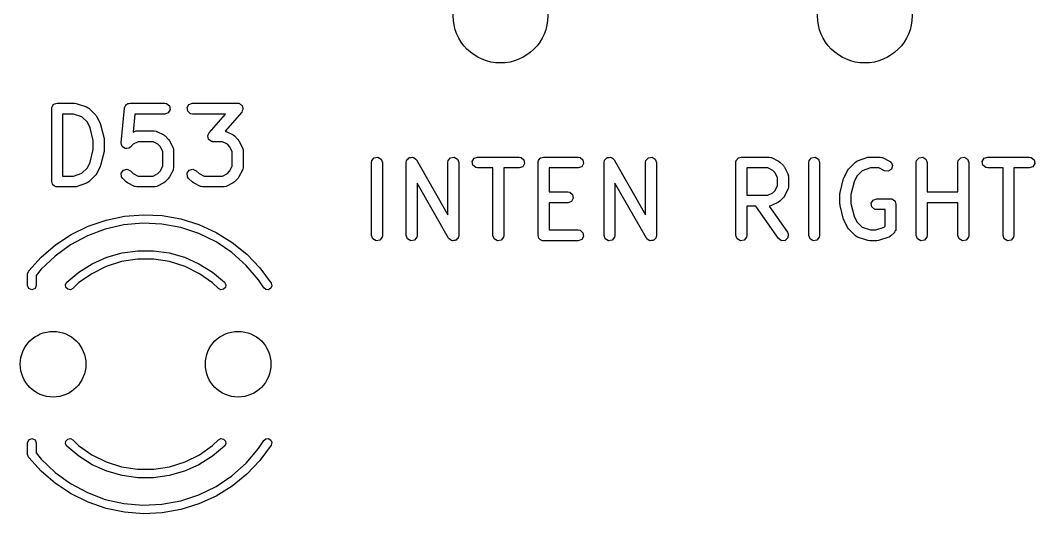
# Model space of a CAD drawing. Extents: x 36 to 247, y -101 to -40.
# Drawn here: x 207.05 to 220.97, y -100.98 to -94.21 of the extents above; entities that cross this region are included whole.
import ezdxf

# ---------------------------------------------------------------- set-up
doc = ezdxf.new("R2010")
doc.units = 0
doc.layers.add('BLACK', color=7, linetype='CONTINUOUS')

msp = doc.modelspace()

# ---------------------------------------------------------------- linework, layer by layer
at = {"layer": 'BLACK', "linetype": 'CONTINUOUS'}
for p, q in [((207.513863, -95.365051), (207.518214, -95.359867)), ((207.518214, -95.359867), (207.537405, -95.356482)), ((207.537405, -95.356482), (207.555714, -95.349819)), ((207.555714, -95.349819), (207.793809, -95.349819)), ((207.793809, -95.349819), (207.815891, -95.353712)), ((207.815891, -95.353712), (207.817526, -95.353668)), ((207.817526, -95.353668), (207.960383, -95.401287)), ((208.517356, -95.36378), (208.524863, -95.356458)), ((208.524863, -95.356458), (208.540746, -95.355266)), ((208.540746, -95.355266), (208.555714, -95.349819)), ((208.555714, -95.349819), (209.031904, -95.349819)), ((209.031904, -95.349819), (209.057556, -95.354342)), ((209.057556, -95.354342), (209.096856, -95.387319)), ((209.364648, -95.367366), (209.412857, -95.349819)), ((209.412857, -95.349819), (210.031904, -95.349819)), ((210.031904, -95.349819), (210.043012, -95.351777)), ((210.043012, -95.351777), (210.046454, -95.351244)), ((210.046454, -95.351244), (210.049112, -95.352853)), ((210.049112, -95.352853), (210.057556, -95.354342)), ((210.057556, -95.354342), (210.073044, -95.367338)), ((207.480714, -95.424819), (207.482431, -95.415077)), ((207.480714, -96.424819), (207.480714, -95.424819)), ((207.481853, -95.411795), (207.483519, -95.408909)), ((207.482431, -95.415077), (207.481853, -95.411795)), ((207.483519, -95.408909), (207.485237, -95.399167)), ((207.485237, -95.399167), (207.497762, -95.384239)), ((207.497762, -95.384239), (207.507505, -95.367366)), ((207.507505, -95.367366), (207.513863, -95.365051)), ((207.781639, -95.499819), (207.630714, -95.499819)), ((207.630714, -95.499819), (207.630714, -96.349819)), ((207.896152, -95.53799), (207.781639, -95.499819)), ((207.960383, -95.401287), (207.983288, -95.413689)), ((207.983288, -95.413689), (207.985635, -95.41751)), ((207.985635, -95.41751), (207.989699, -95.419405)), ((207.989699, -95.419405), (208.084937, -95.514643)), ((208.433467, -95.893546), (208.481086, -95.417356)), ((208.481086, -95.417356), (208.48216, -95.413537)), ((208.481853, -95.411795), (208.483407, -95.409102)), ((208.48216, -95.413537), (208.481853, -95.411795)), ((208.483407, -95.409102), (208.488139, -95.392282)), ((208.488139, -95.392282), (208.499541, -95.381159)), ((208.499541, -95.381159), (208.507505, -95.367366)), ((208.507505, -95.367366), (208.517356, -95.36378)), ((208.623588, -95.499819), (208.598769, -95.748009)), ((209.031904, -95.499819), (208.623588, -95.499819)), ((209.080113, -95.482272), (209.031904, -95.499819)), ((209.105765, -95.437843), (209.080113, -95.482272)), ((209.096856, -95.387319), (209.105765, -95.437843)), ((209.338996, -95.411795), (209.364648, -95.367366)), ((209.347905, -95.462319), (209.338996, -95.411795)), ((209.387205, -95.495296), (209.347905, -95.462319)), ((209.412857, -95.499819), (209.387205, -95.495296)), ((209.866622, -95.499819), (209.412857, -95.499819)), ((209.642128, -95.756383), (209.866622, -95.499819)), ((210.088347, -95.474207), (209.860856, -95.734196)), ((210.073044, -95.367338), (210.090343, -95.377809)), ((210.095653, -95.455355), (210.088347, -95.474207)), ((210.090343, -95.377809), (210.092272, -95.383473)), ((210.092272, -95.383473), (210.096856, -95.387319)), ((210.105765, -95.437843), (210.095653, -95.455355)), ((210.096856, -95.387319), (210.100367, -95.407231)), ((210.100367, -95.407231), (210.106888, -95.426371)), ((210.106888, -95.426371), (210.104725, -95.431949)), ((210.104725, -95.431949), (210.105765, -95.437843)), ((207.970265, -95.612103), (207.896152, -95.53799)), ((208.008758, -95.68909), (207.970265, -95.612103)), ((208.084937, -95.514643), (208.097799, -95.533011)), ((208.097799, -95.533011), (208.098986, -95.534135)), ((208.098986, -95.534135), (208.146605, -95.629373)), ((208.146605, -95.629373), (208.150295, -95.641779)), ((208.052142, -95.862624), (208.008758, -95.68909)), ((208.150295, -95.641779), (208.152284, -95.644724)), ((208.152284, -95.644724), (208.199903, -95.8352)), ((208.598769, -95.748009), (208.617411, -95.738689)), ((208.617411, -95.738689), (208.642377, -95.731263)), ((208.642377, -95.731263), (208.646738, -95.732304)), ((208.646738, -95.732304), (208.650952, -95.730771)), ((208.650952, -95.730771), (208.889047, -95.730771)), ((208.889047, -95.730771), (208.914699, -95.735294)), ((208.914699, -95.735294), (208.918134, -95.738176)), ((208.918134, -95.738176), (208.922588, -95.738689)), ((208.922588, -95.738689), (209.017826, -95.786308)), ((209.62471, -95.792747), (209.634821, -95.775234)), ((209.634821, -95.775234), (209.642128, -95.756383)), ((209.860856, -95.734196), (209.86708, -95.735294)), ((209.86708, -95.735294), (209.870515, -95.738176)), ((209.870515, -95.738176), (209.874969, -95.738689)), ((209.874969, -95.738689), (209.970207, -95.786308)), ((208.052142, -95.987013), (208.052142, -95.862624)), ((208.199903, -95.8352), (208.200956, -95.850132)), ((208.200956, -95.850132), (208.202142, -95.85339)), ((208.202142, -95.85339), (208.202142, -95.996247)), ((208.433381, -95.894473), (208.433589, -95.894026)), ((208.439907, -95.918832), (208.433381, -95.894473)), ((208.433589, -95.894026), (208.433467, -95.893546)), ((208.44613, -95.943262), (208.439907, -95.918832)), ((208.600141, -95.915029), (208.561128, -95.954042)), ((208.668657, -95.880771), (208.600141, -95.915029)), ((208.871342, -95.880771), (208.668657, -95.880771)), ((208.939858, -95.915029), (208.871342, -95.880771)), ((208.970265, -95.945436), (208.939858, -95.915029)), ((209.017826, -95.786308), (209.035836, -95.799666)), ((209.035836, -95.799666), (209.037318, -95.800357)), ((209.037318, -95.800357), (209.084937, -95.847976)), ((209.084937, -95.847976), (209.097796, -95.866342)), ((209.097796, -95.866342), (209.098986, -95.867468)), ((209.098986, -95.867468), (209.146605, -95.962706)), ((209.623587, -95.804219), (209.625749, -95.79864)), ((209.630107, -95.823358), (209.623587, -95.804219)), ((209.625749, -95.79864), (209.62471, -95.792747)), ((209.633619, -95.843271), (209.630107, -95.823358)), ((209.638202, -95.847116), (209.633619, -95.843271)), ((209.640132, -95.852781), (209.638202, -95.847116)), ((209.65743, -95.863251), (209.640132, -95.852781)), ((209.672919, -95.876248), (209.65743, -95.863251)), ((209.681362, -95.877736), (209.672919, -95.876248)), ((209.684021, -95.879346), (209.681362, -95.877736)), ((209.687462, -95.878812), (209.684021, -95.879346)), ((209.698571, -95.880771), (209.687462, -95.878812)), ((209.823723, -95.880771), (209.698571, -95.880771)), ((209.892239, -95.915029), (209.823723, -95.880771)), ((209.922646, -95.945436), (209.892239, -95.915029)), ((209.970207, -95.786308), (209.988217, -95.799666)), ((209.988217, -95.799666), (209.989699, -95.800357)), ((209.989699, -95.800357), (210.037318, -95.847976)), ((210.037318, -95.847976), (210.050177, -95.866342)), ((210.050177, -95.866342), (210.051367, -95.867468)), ((210.051367, -95.867468), (210.098986, -95.962706)), ((208.008758, -96.160547), (208.052142, -95.987013)), ((208.199903, -96.014437), (208.152284, -96.204913)), ((208.202142, -95.996247), (208.199542, -96.010988)), ((208.199542, -96.010988), (208.199903, -96.014437)), ((208.44653, -95.943549), (208.44613, -95.943262)), ((208.446658, -95.944027), (208.44653, -95.943549)), ((208.467292, -95.958475), (208.446658, -95.944027)), ((208.487786, -95.973208), (208.467292, -95.958475)), ((208.488279, -95.97317), (208.487786, -95.973208)), ((208.488684, -95.973454), (208.488279, -95.97317)), ((208.513787, -95.971257), (208.488684, -95.973454)), ((208.538946, -95.96937), (208.513787, -95.971257)), ((208.539299, -95.969024), (208.538946, -95.96937)), ((208.539791, -95.968982), (208.539299, -95.969024)), ((208.561128, -95.954042), (208.539791, -95.968982)), ((209.004523, -96.013952), (208.970265, -95.945436)), ((209.004523, -96.216637), (209.004523, -96.013952)), ((209.146605, -95.962706), (209.154031, -95.987672)), ((209.154031, -95.987672), (209.152989, -95.992033)), ((209.152989, -95.992033), (209.154523, -95.996247)), ((209.154523, -95.996247), (209.154523, -96.234342)), ((209.956904, -96.013952), (209.922646, -95.945436)), ((209.956904, -96.216637), (209.956904, -96.013952)), ((210.098986, -95.962706), (210.106412, -95.987672)), ((210.106412, -95.987672), (210.10537, -95.992033)), ((210.10537, -95.992033), (210.106904, -95.996247)), ((210.106904, -95.996247), (210.106904, -96.234342)), ((207.970264, -96.237534), (208.008758, -96.160547)), ((211.870238, -96.164819), (211.874761, -96.139167)), ((211.870238, -97.164819), (211.870238, -96.164819)), ((211.874761, -96.139167), (211.907738, -96.099867)), ((211.907738, -96.099867), (211.958262, -96.090958)), ((211.958262, -96.090958), (212.002691, -96.11661)), ((212.002691, -96.11661), (212.020238, -96.164819)), ((212.020238, -96.164819), (212.020238, -97.164819)), ((212.346428, -96.164819), (212.350951, -96.139167)), ((212.346428, -97.164819), (212.346428, -96.164819)), ((212.350951, -96.139167), (212.355409, -96.133853)), ((212.355409, -96.133853), (212.356644, -96.12703)), ((212.356644, -96.12703), (212.371503, -96.114673)), ((212.371503, -96.114673), (212.383928, -96.099867)), ((212.383928, -96.099867), (212.390757, -96.098662)), ((212.390757, -96.098662), (212.396091, -96.094228)), ((212.396091, -96.094228), (212.415418, -96.094314)), ((212.415418, -96.094314), (212.434452, -96.090958)), ((212.434452, -96.090958), (212.440458, -96.094426)), ((212.440458, -96.094426), (212.447393, -96.094457)), ((212.447393, -96.094457), (212.462141, -96.106945)), ((212.462141, -96.106945), (212.478881, -96.11661)), ((212.478881, -96.11661), (212.481253, -96.123127)), ((212.481253, -96.123127), (212.486546, -96.127609)), ((212.486546, -96.127609), (212.917856, -96.882402)), ((212.917856, -96.164819), (212.922379, -96.139167)), ((212.917856, -96.882402), (212.917856, -96.164819)), ((212.922379, -96.139167), (212.955356, -96.099867)), ((212.955356, -96.099867), (213.00588, -96.090958)), ((213.00588, -96.090958), (213.050309, -96.11661)), ((213.050309, -96.11661), (213.067856, -96.164819)), ((213.067856, -96.164819), (213.067856, -97.164819)), ((213.252329, -96.151795), (213.277981, -96.107366)), ((213.261238, -96.202319), (213.252329, -96.151795)), ((213.277981, -96.107366), (213.32619, -96.089819)), ((213.32619, -96.089819), (213.897618, -96.089819)), ((213.897618, -96.089819), (213.92327, -96.094342)), ((213.92327, -96.094342), (213.96257, -96.127319)), ((213.971479, -96.177843), (213.945827, -96.222272)), ((213.96257, -96.127319), (213.971479, -96.177843)), ((214.155952, -96.164819), (214.157669, -96.155077)), ((214.155952, -97.164819), (214.155952, -96.164819)), ((214.157091, -96.151795), (214.158757, -96.148909)), ((214.157669, -96.155077), (214.157091, -96.151795)), ((214.158757, -96.148909), (214.160475, -96.139167)), ((214.160475, -96.139167), (214.173, -96.124239)), ((214.173, -96.124239), (214.182743, -96.107366)), ((214.182743, -96.107366), (214.189101, -96.105051)), ((214.189101, -96.105051), (214.193452, -96.099867)), ((214.193452, -96.099867), (214.212643, -96.096482)), ((214.212643, -96.096482), (214.230952, -96.089819)), ((214.230952, -96.089819), (214.707142, -96.089819)), ((214.707142, -96.089819), (214.732794, -96.094342)), ((214.732794, -96.094342), (214.772094, -96.127319)), ((214.781003, -96.177843), (214.755351, -96.222272)), ((214.772094, -96.127319), (214.781003, -96.177843)), ((215.060714, -96.164819), (215.065237, -96.139167)), ((215.060714, -97.164819), (215.060714, -96.164819)), ((215.065237, -96.139167), (215.069695, -96.133853)), ((215.069695, -96.133853), (215.07093, -96.12703)), ((215.07093, -96.12703), (215.085789, -96.114673)), ((215.085789, -96.114673), (215.098214, -96.099867)), ((215.098214, -96.099867), (215.105043, -96.098662)), ((215.105043, -96.098662), (215.110377, -96.094228)), ((215.110377, -96.094228), (215.129704, -96.094314)), ((215.129704, -96.094314), (215.148738, -96.090958)), ((215.148738, -96.090958), (215.154744, -96.094426)), ((215.154744, -96.094426), (215.161679, -96.094457)), ((215.161679, -96.094457), (215.176427, -96.106945)), ((215.176427, -96.106945), (215.193167, -96.11661)), ((215.193167, -96.11661), (215.195539, -96.123127)), ((215.195539, -96.123127), (215.200832, -96.127609)), ((215.200832, -96.127609), (215.632142, -96.882402)), ((215.632142, -96.164819), (215.636665, -96.139167)), ((215.632142, -96.882402), (215.632142, -96.164819)), ((215.636665, -96.139167), (215.669642, -96.099867)), ((215.669642, -96.099867), (215.720166, -96.090958)), ((215.720166, -96.090958), (215.764595, -96.11661)), ((215.764595, -96.11661), (215.782142, -96.164819)), ((215.782142, -96.164819), (215.782142, -97.164819)), ((216.870238, -96.164819), (216.871955, -96.155077)), ((216.870238, -97.164819), (216.870238, -96.164819)), ((216.871377, -96.151795), (216.873043, -96.148909)), ((216.871955, -96.155077), (216.871377, -96.151795)), ((216.873043, -96.148909), (216.874761, -96.139167)), ((216.874761, -96.139167), (216.887286, -96.124239)), ((216.887286, -96.124239), (216.897029, -96.107366)), ((216.897029, -96.107366), (216.903387, -96.105051)), ((216.903387, -96.105051), (216.907738, -96.099867)), ((216.907738, -96.099867), (216.926929, -96.096482)), ((216.926929, -96.096482), (216.945238, -96.089819)), ((216.945238, -96.089819), (217.32619, -96.089819)), ((217.32619, -96.089819), (217.351842, -96.094342)), ((217.351842, -96.094342), (217.355277, -96.097224)), ((217.355277, -96.097224), (217.359731, -96.097737)), ((217.359731, -96.097737), (217.454969, -96.145356)), ((217.454969, -96.145356), (217.472979, -96.158714)), ((217.472979, -96.158714), (217.474461, -96.159405)), ((217.474461, -96.159405), (217.52208, -96.207024)), ((217.870238, -96.164819), (217.874761, -96.139167)), ((217.870238, -97.164819), (217.870238, -96.164819)), ((217.874761, -96.139167), (217.907738, -96.099867)), ((217.907738, -96.099867), (217.958262, -96.090958)), ((217.958262, -96.090958), (218.002691, -96.11661)), ((218.002691, -96.11661), (218.020238, -96.164819)), ((218.020238, -96.164819), (218.020238, -97.164819)), ((218.416014, -96.254643), (218.511252, -96.159405)), ((218.511252, -96.159405), (218.532589, -96.144464)), ((218.532589, -96.144464), (218.537057, -96.144073)), ((218.537057, -96.144073), (218.540568, -96.141287)), ((218.540568, -96.141287), (218.683424, -96.093668)), ((218.683424, -96.093668), (218.705604, -96.090378)), ((218.705604, -96.090378), (218.707142, -96.089819)), ((218.707142, -96.089819), (218.849999, -96.089819)), ((218.849999, -96.089819), (218.875651, -96.094342)), ((218.875651, -96.094342), (218.879086, -96.097224)), ((218.879086, -96.097224), (218.88354, -96.097737)), ((218.88354, -96.097737), (218.978778, -96.145356)), ((218.978778, -96.145356), (218.999699, -96.160873)), ((218.999699, -96.160873), (219.020102, -96.207944)), ((219.346428, -96.164819), (219.350951, -96.139167)), ((219.346428, -97.164819), (219.346428, -96.164819)), ((219.350951, -96.139167), (219.383928, -96.099867)), ((219.383928, -96.099867), (219.434452, -96.090958)), ((219.434452, -96.090958), (219.478881, -96.11661)), ((219.478881, -96.11661), (219.496428, -96.164819)), ((219.496428, -96.164819), (219.496428, -96.566009)), ((219.917856, -96.164819), (219.922379, -96.139167)), ((219.917856, -96.566009), (219.917856, -96.164819)), ((219.922379, -96.139167), (219.955356, -96.099867)), ((219.955356, -96.099867), (220.00588, -96.090958)), ((220.00588, -96.090958), (220.050309, -96.11661)), ((220.050309, -96.11661), (220.067856, -96.164819)), ((220.067856, -96.164819), (220.067856, -97.164819)), ((220.252329, -96.151795), (220.277981, -96.107366)), ((220.261238, -96.202319), (220.252329, -96.151795)), ((220.277981, -96.107366), (220.32619, -96.089819)), ((220.32619, -96.089819), (220.897618, -96.089819)), ((220.897618, -96.089819), (220.92327, -96.094342)), ((220.92327, -96.094342), (220.96257, -96.127319)), ((220.971479, -96.177843), (220.945827, -96.222272)), ((220.96257, -96.127319), (220.971479, -96.177843)), ((207.781639, -96.349819), (207.896152, -96.311647)), ((207.896152, -96.311647), (207.970264, -96.237534)), ((208.084938, -96.334993), (207.989699, -96.430233)), ((208.085629, -96.33351), (208.084938, -96.334993)), ((208.098986, -96.315502), (208.085629, -96.33351)), ((208.146605, -96.220264), (208.098986, -96.315502)), ((208.147011, -96.216735), (208.146605, -96.220264)), ((208.152284, -96.204913), (208.147011, -96.216735)), ((208.435651, -96.310168), (208.465077, -96.268143)), ((208.440121, -96.361275), (208.435651, -96.310168)), ((208.465077, -96.268143), (208.514632, -96.254866)), ((208.514632, -96.254866), (208.561129, -96.276548)), ((208.561129, -96.276548), (208.600141, -96.315561)), ((208.600141, -96.315561), (208.668657, -96.349819)), ((208.871342, -96.349819), (208.939857, -96.315561)), ((208.939857, -96.315561), (208.970264, -96.285153)), ((208.970264, -96.285153), (209.004523, -96.216637)), ((209.146605, -96.267883), (209.098986, -96.363121)), ((209.147117, -96.263429), (209.146605, -96.267883)), ((209.15, -96.259994), (209.147117, -96.263429)), ((209.154523, -96.234342), (209.15, -96.259994)), ((209.340413, -96.310168), (209.369839, -96.268143)), ((209.344883, -96.361275), (209.340413, -96.310168)), ((209.369839, -96.268143), (209.419394, -96.254866)), ((209.419394, -96.254866), (209.465891, -96.276548)), ((209.465891, -96.276548), (209.504903, -96.315561)), ((209.504903, -96.315561), (209.573419, -96.349819)), ((209.823723, -96.349819), (209.892238, -96.315561)), ((209.892238, -96.315561), (209.922645, -96.285153)), ((209.922645, -96.285153), (209.956904, -96.216637)), ((210.098986, -96.267883), (210.051367, -96.363121)), ((210.099498, -96.263429), (210.098986, -96.267883)), ((210.102381, -96.259994), (210.099498, -96.263429)), ((210.106904, -96.234342), (210.102381, -96.259994)), ((213.300538, -96.235296), (213.261238, -96.202319)), ((213.32619, -96.239819), (213.300538, -96.235296)), ((213.536904, -96.239819), (213.32619, -96.239819)), ((213.536904, -97.164819), (213.536904, -96.239819)), ((213.897618, -96.239819), (213.686904, -96.239819)), ((213.686904, -96.239819), (213.686904, -97.164819)), ((213.945827, -96.222272), (213.897618, -96.239819)), ((214.707142, -96.239819), (214.305952, -96.239819)), ((214.305952, -96.239819), (214.305952, -96.566009)), ((214.755351, -96.222272), (214.707142, -96.239819)), ((217.308485, -96.239819), (217.020238, -96.239819)), ((217.020238, -96.239819), (217.020238, -96.613628)), ((217.377001, -96.274077), (217.308485, -96.239819)), ((217.407408, -96.304484), (217.377001, -96.274077)), ((217.441666, -96.373), (217.407408, -96.304484)), ((217.52208, -96.207024), (217.534939, -96.22539)), ((217.534939, -96.22539), (217.536129, -96.226516)), ((217.536129, -96.226516), (217.583748, -96.321754)), ((217.583748, -96.321754), (217.591174, -96.34672)), ((218.354346, -96.369373), (218.401965, -96.274135)), ((218.401965, -96.274135), (218.415323, -96.256124)), ((218.415323, -96.256124), (218.416014, -96.254643)), ((218.604799, -96.27799), (218.530686, -96.352103)), ((218.719312, -96.239819), (218.604799, -96.27799)), ((218.832294, -96.239819), (218.719312, -96.239819)), ((218.911696, -96.27952), (218.832294, -96.239819)), ((218.962662, -96.285385), (218.911696, -96.27952)), ((219.005475, -96.257119), (218.962662, -96.285385)), ((219.020102, -96.207944), (219.005475, -96.257119)), ((220.300538, -96.235296), (220.261238, -96.202319)), ((220.32619, -96.239819), (220.300538, -96.235296)), ((220.536904, -96.239819), (220.32619, -96.239819)), ((220.536904, -97.164819), (220.536904, -96.239819)), ((220.897618, -96.239819), (220.686904, -96.239819)), ((220.686904, -96.239819), (220.686904, -97.164819)), ((220.945827, -96.222272), (220.897618, -96.239819)), ((207.487377, -96.443127), (207.480714, -96.424819)), ((207.490762, -96.462319), (207.487377, -96.443127)), ((207.495946, -96.466669), (207.490762, -96.462319)), ((207.498261, -96.473028), (207.495946, -96.466669)), ((207.515134, -96.48277), (207.498261, -96.473028)), ((207.630714, -96.349819), (207.781639, -96.349819)), ((207.960383, -96.448351), (207.817526, -96.49597)), ((207.963895, -96.445563), (207.960383, -96.448351)), ((207.968362, -96.445173), (207.963895, -96.445563)), ((207.989699, -96.430233), (207.968362, -96.445173)), ((208.455061, -96.382612), (208.440121, -96.361275)), ((208.50268, -96.430232), (208.455061, -96.382612)), ((208.504161, -96.430922), (208.50268, -96.430232)), ((208.522173, -96.444282), (208.504161, -96.430922)), ((208.617411, -96.491901), (208.522173, -96.444282)), ((208.668657, -96.349819), (208.871342, -96.349819)), ((209.017826, -96.444282), (208.922588, -96.491901)), ((209.01895, -96.443094), (209.017826, -96.444282)), ((209.037319, -96.430232), (209.01895, -96.443094)), ((209.084937, -96.382613), (209.037319, -96.430232)), ((209.085627, -96.381131), (209.084937, -96.382613)), ((209.098986, -96.363121), (209.085627, -96.381131)), ((209.359823, -96.382612), (209.344883, -96.361275)), ((209.407442, -96.430232), (209.359823, -96.382612)), ((209.408923, -96.430922), (209.407442, -96.430232)), ((209.426935, -96.444282), (209.408923, -96.430922)), ((209.522173, -96.491901), (209.426935, -96.444282)), ((209.573419, -96.349819), (209.823723, -96.349819)), ((209.970207, -96.444282), (209.874969, -96.491901)), ((209.971331, -96.443094), (209.970207, -96.444282)), ((209.9897, -96.430232), (209.971331, -96.443094)), ((210.037318, -96.382613), (209.9897, -96.430232)), ((210.038008, -96.381131), (210.037318, -96.382613)), ((210.051367, -96.363121), (210.038008, -96.381131)), ((212.927738, -97.20203), (212.496428, -96.447235)), ((212.496428, -96.447235), (212.496428, -97.164819)), ((215.642024, -97.20203), (215.210714, -96.447235)), ((215.210714, -96.447235), (215.210714, -97.164819)), ((217.441666, -96.480447), (217.441666, -96.373)), ((217.591174, -96.34672), (217.590132, -96.351081)), ((217.590132, -96.351081), (217.591666, -96.355295)), ((217.591666, -96.355295), (217.591666, -96.498152)), ((218.301048, -96.5752), (218.348667, -96.384724)), ((218.348667, -96.384724), (218.353939, -96.372901)), ((218.353939, -96.372901), (218.354346, -96.369373)), ((218.492192, -96.42909), (218.448809, -96.602624)), ((218.530686, -96.352103), (218.492192, -96.42909)), ((207.530062, -96.495296), (207.515134, -96.48277)), ((207.539804, -96.497013), (207.530062, -96.495296)), ((207.54269, -96.49868), (207.539804, -96.497013)), ((207.545972, -96.498101), (207.54269, -96.49868)), ((207.555714, -96.499819), (207.545972, -96.498101)), ((207.793809, -96.499819), (207.555714, -96.499819)), ((207.795347, -96.499258), (207.793809, -96.499819)), ((207.817526, -96.49597), (207.795347, -96.499258)), ((208.621864, -96.492413), (208.617411, -96.491901)), ((208.6253, -96.495296), (208.621864, -96.492413)), ((208.650952, -96.499819), (208.6253, -96.495296)), ((208.889047, -96.499819), (208.650952, -96.499819)), ((208.89326, -96.498285), (208.889047, -96.499819)), ((208.897621, -96.499327), (208.89326, -96.498285)), ((208.922588, -96.491901), (208.897621, -96.499327)), ((209.526626, -96.492413), (209.522173, -96.491901)), ((209.530062, -96.495296), (209.526626, -96.492413)), ((209.555714, -96.499819), (209.530062, -96.495296)), ((209.841428, -96.499819), (209.555714, -96.499819)), ((209.845641, -96.498285), (209.841428, -96.499819)), ((209.850002, -96.499327), (209.845641, -96.498285)), ((209.874969, -96.491901), (209.850002, -96.499327)), ((214.305952, -96.566009), (214.564285, -96.566009)), ((214.564285, -96.566009), (214.589937, -96.570532)), ((214.589937, -96.570532), (214.629237, -96.603509)), ((214.629237, -96.603509), (214.638146, -96.654033)), ((217.020238, -96.613628), (217.308485, -96.613628)), ((217.308485, -96.613628), (217.377001, -96.57937)), ((217.377001, -96.57937), (217.407408, -96.548963)), ((217.407408, -96.548963), (217.441666, -96.480447)), ((217.583748, -96.531693), (217.536129, -96.626931)), ((217.58426, -96.527239), (217.583748, -96.531693)), ((217.587143, -96.523804), (217.58426, -96.527239)), ((217.591666, -96.498152), (217.587143, -96.523804)), ((218.298809, -96.59339), (218.301408, -96.578648)), ((218.298809, -96.736247), (218.298809, -96.59339)), ((218.301408, -96.578648), (218.301048, -96.5752)), ((218.448809, -96.602624), (218.448809, -96.727013)), ((219.496428, -96.566009), (219.917856, -96.566009)), ((214.564285, -96.716009), (214.305952, -96.716009)), ((214.305952, -96.716009), (214.305952, -97.089819)), ((214.612494, -96.698462), (214.564285, -96.716009)), ((214.638146, -96.654033), (214.612494, -96.698462)), ((217.454969, -96.708091), (217.359731, -96.75571)), ((217.456094, -96.706901), (217.454969, -96.708091)), ((217.474461, -96.694042), (217.456094, -96.706901)), ((217.52208, -96.646423), (217.474461, -96.694042)), ((217.522771, -96.644941), (217.52208, -96.646423)), ((217.536129, -96.626931), (217.522771, -96.644941)), ((218.299994, -96.739504), (218.298809, -96.736247)), ((218.301048, -96.754437), (218.299994, -96.739504)), ((218.448809, -96.727013), (218.492192, -96.900547)), ((218.728519, -96.723223), (218.754171, -96.678794)), ((218.737428, -96.773747), (218.728519, -96.723223)), ((218.754171, -96.678794), (218.80238, -96.661247)), ((218.80238, -96.661247), (218.992856, -96.661247)), ((218.992856, -96.661247), (219.002597, -96.662964)), ((219.002597, -96.662964), (219.00588, -96.662386)), ((219.00588, -96.662386), (219.008765, -96.664052)), ((219.008765, -96.664052), (219.018508, -96.66577)), ((219.018508, -96.66577), (219.033435, -96.678295)), ((219.033435, -96.678295), (219.050309, -96.688038)), ((219.050309, -96.688038), (219.052623, -96.694396)), ((219.052623, -96.694396), (219.057808, -96.698747)), ((219.057808, -96.698747), (219.061192, -96.717938)), ((219.061192, -96.717938), (219.067856, -96.736247)), ((219.067856, -96.736247), (219.067856, -97.06958)), ((219.917856, -96.716009), (219.496428, -96.716009)), ((219.496428, -96.716009), (219.496428, -97.164819)), ((219.917856, -97.164819), (219.917856, -96.716009)), ((208.481122, -96.900457), (208.739677, -96.880225)), ((208.739677, -96.880225), (208.998718, -96.8928)), ((208.998718, -96.8928), (209.254098, -96.93798)), ((217.144284, -96.763628), (217.020238, -96.763628)), ((217.020238, -96.763628), (217.020238, -97.164819)), ((217.455224, -97.207829), (217.144284, -96.763628)), ((217.330403, -96.762094), (217.327139, -96.763282)), ((217.327139, -96.763282), (217.578109, -97.12181)), ((217.334764, -96.763136), (217.330403, -96.762094)), ((217.359731, -96.75571), (217.334764, -96.763136)), ((218.348667, -96.944913), (218.301048, -96.754437)), ((218.776728, -96.806724), (218.737428, -96.773747)), ((218.80238, -96.811247), (218.776728, -96.806724)), ((218.917856, -96.811247), (218.80238, -96.811247)), ((218.917856, -97.038514), (218.917856, -96.811247)), ((207.981946, -97.037524), (208.22719, -96.953171)), ((208.471445, -97.018668), (208.215734, -97.076594)), ((208.22719, -96.953171), (208.481122, -96.900457)), ((208.73264, -96.995852), (208.471445, -97.018668)), ((208.994522, -97.008564), (208.73264, -96.995852)), ((209.252279, -97.056572), (208.994522, -97.008564)), ((209.254098, -96.93798), (209.50173, -97.015041)), ((209.50173, -97.015041), (209.73765, -97.122751)), ((218.350655, -96.947857), (218.348667, -96.944913)), ((218.354346, -96.960264), (218.350655, -96.947857)), ((218.401965, -97.055502), (218.354346, -96.960264)), ((218.492192, -96.900547), (218.530686, -96.977534)), ((218.530686, -96.977534), (218.604799, -97.051648)), ((207.533019, -97.29526), (207.749315, -97.152165)), ((207.970204, -97.168565), (207.739366, -97.292893)), ((207.749315, -97.152165), (207.981946, -97.037524)), ((208.215734, -97.076594), (207.970204, -97.168565)), ((209.501178, -97.138993), (209.252279, -97.056572)), ((209.736645, -97.254314), (209.501178, -97.138993)), ((209.73765, -97.122751), (209.958084, -97.259386)), ((211.887785, -97.213028), (211.870238, -97.164819)), ((212.020238, -97.164819), (212.015715, -97.190471)), ((212.363975, -97.213028), (212.346428, -97.164819)), ((212.496428, -97.164819), (212.491905, -97.190471)), ((213.067856, -97.164819), (213.063333, -97.190471)), ((213.554451, -97.213028), (213.536904, -97.164819)), ((213.686904, -97.164819), (213.682381, -97.190471)), ((214.162615, -97.183127), (214.155952, -97.164819)), ((214.305952, -97.089819), (214.707142, -97.089819)), ((214.707142, -97.089819), (214.732794, -97.094342)), ((214.732794, -97.094342), (214.772094, -97.127319)), ((214.772094, -97.127319), (214.781003, -97.177843)), ((215.078261, -97.213028), (215.060714, -97.164819)), ((215.210714, -97.164819), (215.206191, -97.190471)), ((215.782142, -97.164819), (215.777619, -97.190471)), ((216.887785, -97.213028), (216.870238, -97.164819)), ((217.020238, -97.164819), (217.015715, -97.190471)), ((217.578109, -97.12181), (217.589114, -97.145418)), ((217.589114, -97.145418), (217.584635, -97.196525)), ((217.887785, -97.213028), (217.870238, -97.164819)), ((218.020238, -97.164819), (218.015715, -97.190471)), ((218.403151, -97.056625), (218.401965, -97.055502)), ((218.416014, -97.074994), (218.403151, -97.056625)), ((218.511252, -97.170233), (218.416014, -97.074994)), ((218.515316, -97.172128), (218.511252, -97.170233)), ((218.604799, -97.051648), (218.719312, -97.089819)), ((218.719312, -97.089819), (218.79021, -97.089819)), ((218.79021, -97.089819), (218.904723, -97.051647)), ((218.904723, -97.051647), (218.917856, -97.038514)), ((218.998271, -97.170232), (218.976934, -97.185173)), ((219.045889, -97.122613), (218.998271, -97.170232)), ((219.052807, -97.107775), (219.045889, -97.122613)), ((219.063333, -97.095232), (219.052807, -97.107775)), ((219.066176, -97.079104), (219.063333, -97.095232)), ((219.06757, -97.076116), (219.066176, -97.079104)), ((219.067856, -97.06958), (219.067047, -97.074165)), ((219.067047, -97.074165), (219.06757, -97.076116)), ((219.363975, -97.213028), (219.346428, -97.164819)), ((219.496428, -97.164819), (219.491905, -97.190471)), ((219.935403, -97.213028), (219.917856, -97.164819)), ((220.067856, -97.164819), (220.063333, -97.190471)), ((220.554451, -97.213028), (220.536904, -97.164819)), ((220.686904, -97.164819), (220.682381, -97.190471)), ((207.336521, -97.464519), (207.533019, -97.29526)), ((207.739366, -97.292893), (207.52746, -97.447293)), ((209.954355, -97.400416), (209.736645, -97.254314)), ((209.958084, -97.259386), (210.159503, -97.422758)), ((211.932214, -97.23868), (211.887785, -97.213028)), ((211.982738, -97.229771), (211.932214, -97.23868)), ((212.015715, -97.190471), (211.982738, -97.229771)), ((212.408404, -97.23868), (212.363975, -97.213028)), ((212.458928, -97.229771), (212.408404, -97.23868)), ((212.491905, -97.190471), (212.458928, -97.229771)), ((212.933031, -97.206511), (212.927738, -97.20203)), ((212.935403, -97.213028), (212.933031, -97.206511)), ((212.95214, -97.222691), (212.935403, -97.213028)), ((212.966891, -97.235181), (212.95214, -97.222691)), ((212.973825, -97.235211), (212.966891, -97.235181)), ((212.979832, -97.23868), (212.973825, -97.235211)), ((212.998865, -97.235323), (212.979832, -97.23868)), ((213.018193, -97.23541), (212.998865, -97.235323)), ((213.023526, -97.230975), (213.018193, -97.23541)), ((213.030356, -97.229771), (213.023526, -97.230975)), ((213.04278, -97.214964), (213.030356, -97.229771)), ((213.05764, -97.202608), (213.04278, -97.214964)), ((213.058874, -97.195784), (213.05764, -97.202608)), ((213.063333, -97.190471), (213.058874, -97.195784)), ((213.59888, -97.23868), (213.554451, -97.213028)), ((213.649404, -97.229771), (213.59888, -97.23868)), ((213.682381, -97.190471), (213.649404, -97.229771)), ((214.166, -97.202319), (214.162615, -97.183127)), ((214.171184, -97.206669), (214.166, -97.202319)), ((214.173499, -97.213028), (214.171184, -97.206669)), ((214.190372, -97.22277), (214.173499, -97.213028)), ((214.2053, -97.235296), (214.190372, -97.22277)), ((214.215042, -97.237013), (214.2053, -97.235296)), ((214.217928, -97.23868), (214.215042, -97.237013)), ((214.22121, -97.238101), (214.217928, -97.23868)), ((214.230952, -97.239819), (214.22121, -97.238101)), ((214.707142, -97.239819), (214.230952, -97.239819)), ((214.755351, -97.222272), (214.707142, -97.239819)), ((214.781003, -97.177843), (214.755351, -97.222272)), ((215.12269, -97.23868), (215.078261, -97.213028)), ((215.173214, -97.229771), (215.12269, -97.23868)), ((215.206191, -97.190471), (215.173214, -97.229771)), ((215.647317, -97.206511), (215.642024, -97.20203)), ((215.649689, -97.213028), (215.647317, -97.206511)), ((215.666426, -97.222691), (215.649689, -97.213028)), ((215.681177, -97.235181), (215.666426, -97.222691)), ((215.688111, -97.235211), (215.681177, -97.235181)), ((215.694118, -97.23868), (215.688111, -97.235211)), ((215.713151, -97.235323), (215.694118, -97.23868)), ((215.732479, -97.23541), (215.713151, -97.235323)), ((215.737812, -97.230975), (215.732479, -97.23541)), ((215.744642, -97.229771), (215.737812, -97.230975)), ((215.757066, -97.214964), (215.744642, -97.229771)), ((215.771926, -97.202608), (215.757066, -97.214964)), ((215.77316, -97.195784), (215.771926, -97.202608)), ((215.777619, -97.190471), (215.77316, -97.195784)), ((216.932214, -97.23868), (216.887785, -97.213028)), ((216.982738, -97.229771), (216.932214, -97.23868)), ((217.015715, -97.190471), (216.982738, -97.229771)), ((217.497245, -97.237261), (217.455224, -97.207829)), ((217.548353, -97.232797), (217.497245, -97.237261)), ((217.584635, -97.196525), (217.548353, -97.232797)), ((217.932214, -97.23868), (217.887785, -97.213028)), ((217.982738, -97.229771), (217.932214, -97.23868)), ((218.015715, -97.190471), (217.982738, -97.229771)), ((218.517663, -97.175948), (218.515316, -97.172128)), ((218.540568, -97.188351), (218.517663, -97.175948)), ((218.683424, -97.23597), (218.540568, -97.188351)), ((218.685059, -97.235925), (218.683424, -97.23597)), ((218.707142, -97.239819), (218.685059, -97.235925)), ((218.80238, -97.239819), (218.707142, -97.239819)), ((218.803918, -97.239258), (218.80238, -97.239819)), ((218.826097, -97.23597), (218.803918, -97.239258)), ((218.968954, -97.188351), (218.826097, -97.23597)), ((218.972465, -97.185563), (218.968954, -97.188351)), ((218.976934, -97.185173), (218.972465, -97.185563)), ((219.408404, -97.23868), (219.363975, -97.213028)), ((219.458928, -97.229771), (219.408404, -97.23868)), ((219.491905, -97.190471), (219.458928, -97.229771)), ((219.979832, -97.23868), (219.935403, -97.213028)), ((220.030356, -97.229771), (219.979832, -97.23868)), ((220.063333, -97.190471), (220.030356, -97.229771)), ((220.59888, -97.23868), (220.554451, -97.213028)), ((220.649404, -97.229771), (220.59888, -97.23868)), ((220.682381, -97.190471), (220.649404, -97.229771)), ((207.52746, -97.447293), (207.338378, -97.628929)), ((208.237145, -97.463827), (208.446141, -97.403988)), ((208.446141, -97.403988), (208.661425, -97.373784)), ((208.661425, -97.373784), (208.878818, -97.373801)), ((208.878818, -97.373801), (209.094098, -97.404039)), ((209.094098, -97.404039), (209.303084, -97.463911)), ((210.15031, -97.574615), (209.954355, -97.400416)), ((210.159503, -97.422758), (210.338683, -97.610254)), ((207.168353, -97.651251), (207.336521, -97.464519)), ((207.854056, -97.667208), (208.038498, -97.552139)), ((208.038498, -97.552139), (208.237145, -97.463827)), ((208.440685, -97.523809), (208.229668, -97.590649)), ((208.659438, -97.490001), (208.440685, -97.523809)), ((208.880788, -97.490019), (208.659438, -97.490001)), ((209.099535, -97.523861), (208.880788, -97.490019)), ((209.310541, -97.590733), (209.099535, -97.523861)), ((209.303084, -97.463911), (209.501718, -97.552253)), ((209.501718, -97.552253), (209.686142, -97.667352)), ((210.32091, -97.773711), (210.15031, -97.574615)), ((207.15, -97.694), (207.150366, -97.693116)), ((207.15, -97.85), (207.15, -97.694)), ((207.150052, -97.691993), (207.162965, -97.657232)), ((207.150366, -97.693116), (207.150052, -97.691993)), ((207.162965, -97.657232), (207.162966, -97.657233)), ((207.162966, -97.657233), (207.167158, -97.652578)), ((207.167158, -97.652578), (207.167574, -97.651574)), ((207.167574, -97.651574), (207.168353, -97.651251)), ((207.338378, -97.628929), (207.27, -97.71535)), ((207.27, -97.71535), (207.27, -97.85)), ((207.687401, -97.806801), (207.854056, -97.667208)), ((208.031344, -97.688949), (207.85037, -97.816402)), ((208.229668, -97.590649), (208.031344, -97.688949)), ((209.50885, -97.689065), (209.310541, -97.590733)), ((209.689804, -97.816546), (209.50885, -97.689065)), ((209.686142, -97.667352), (209.852775, -97.80697)), ((210.338683, -97.610254), (210.492756, -97.818872)), ((207.167574, -97.892426), (207.15, -97.85)), ((207.27, -97.85), (207.252426, -97.892426)), ((207.66996, -97.839525), (207.687401, -97.8068)), ((207.675086, -97.876251), (207.66996, -97.839525)), ((207.687401, -97.8068), (207.687401, -97.806801)), ((207.85037, -97.816402), (207.770678, -97.893201)), ((209.769484, -97.893357), (209.689804, -97.816546)), ((209.852775, -97.80697), (209.87021, -97.839697)), ((209.87021, -97.839697), (209.865079, -97.876422)), ((210.391912, -97.883913), (210.32091, -97.773711)), ((210.502243, -97.854719), (210.488845, -97.889297)), ((210.492756, -97.818872), (210.492757, -97.818871)), ((210.492757, -97.818871), (210.502243, -97.854719)), ((207.21, -97.91), (207.167574, -97.892426)), ((207.252426, -97.892426), (207.21, -97.91)), ((207.70082, -97.90295), (207.675086, -97.876251)), ((207.737333, -97.909424), (207.70082, -97.90295)), ((207.770677, -97.8932), (207.737333, -97.909424)), ((207.770678, -97.893201), (207.770677, -97.8932)), ((209.769485, -97.893356), (209.769484, -97.893357)), ((209.802827, -97.909586), (209.769485, -97.893356)), ((209.83934, -97.903117), (209.802827, -97.909586)), ((209.865079, -97.876422), (209.83934, -97.903117)), ((210.391913, -97.883913), (210.391912, -97.883913)), ((210.420658, -97.907339), (210.391913, -97.883913)), ((210.457683, -97.909396), (210.420658, -97.907339)), ((210.488845, -97.889297), (210.457683, -97.909396)), ((207.167574, -99.967574), (207.21, -99.95)), ((207.21, -99.95), (207.252426, -99.967574)), ((207.70082, -99.95705), (207.737333, -99.950576)), ((207.737333, -99.950576), (207.770677, -99.9668)), ((209.769485, -99.966644), (209.802827, -99.950414)), ((209.802827, -99.950414), (209.83934, -99.956883)), ((210.391913, -99.976087), (210.420658, -99.952661)), ((210.420658, -99.952661), (210.457683, -99.950604)), ((210.457683, -99.950604), (210.488845, -99.970703)), ((207.15, -100.01), (207.167574, -99.967574)), ((207.15, -100.166), (207.15, -100.01)), ((207.252426, -99.967574), (207.27, -100.01)), ((207.27, -100.01), (207.27, -100.144649)), ((207.66996, -100.020475), (207.675086, -99.983749)), ((207.687401, -100.0532), (207.66996, -100.020475)), ((207.675086, -99.983749), (207.70082, -99.95705)), ((207.854056, -100.192792), (207.687401, -100.053199)), ((207.687401, -100.053199), (207.687401, -100.0532)), ((207.770677, -99.9668), (207.770678, -99.966799)), ((207.770678, -99.966799), (207.85037, -100.043598)), ((207.85037, -100.043598), (208.031344, -100.171051)), ((209.50885, -100.170935), (209.689804, -100.043454)), ((209.852775, -100.05303), (209.686142, -100.192648)), ((209.689804, -100.043454), (209.769484, -99.966643)), ((209.769484, -99.966643), (209.769485, -99.966644)), ((209.83934, -99.956883), (209.865079, -99.983578)), ((209.87021, -100.020303), (209.852775, -100.05303)), ((209.865079, -99.983578), (209.87021, -100.020303)), ((210.15031, -100.285385), (210.32091, -100.086289)), ((210.32091, -100.086289), (210.391912, -99.976087)), ((210.492756, -100.041128), (210.338683, -100.249746)), ((210.391912, -99.976087), (210.391913, -99.976087)), ((210.488845, -99.970703), (210.502243, -100.005281)), ((210.492757, -100.041129), (210.492756, -100.041128)), ((210.502243, -100.005281), (210.492757, -100.041129)), ((207.150366, -100.166883), (207.15, -100.166)), ((207.150052, -100.168007), (207.150366, -100.166883)), ((207.162965, -100.202768), (207.150052, -100.168007)), ((207.162966, -100.202767), (207.162965, -100.202768)), ((207.167158, -100.207421), (207.162966, -100.202767)), ((207.167574, -100.208426), (207.167158, -100.207421)), ((207.168353, -100.208748), (207.167574, -100.208426)), ((207.336521, -100.395481), (207.168353, -100.208748)), ((207.27, -100.144649), (207.338378, -100.231071)), ((207.338378, -100.231071), (207.52746, -100.412707)), ((208.038498, -100.307861), (207.854056, -100.192792)), ((208.031344, -100.171051), (208.229668, -100.269351)), ((209.310541, -100.269267), (209.50885, -100.170935)), ((209.686142, -100.192648), (209.501718, -100.307747)), ((208.237145, -100.396173), (208.038498, -100.307861)), ((208.229668, -100.269351), (208.440685, -100.336191)), ((208.440685, -100.336191), (208.659438, -100.369999)), ((208.659438, -100.369999), (208.880788, -100.369981)), ((208.880788, -100.369981), (209.099535, -100.336139)), ((209.099535, -100.336139), (209.310541, -100.269267)), ((209.501718, -100.307747), (209.303084, -100.396089)), ((209.954355, -100.459584), (210.15031, -100.285385)), ((210.338683, -100.249746), (210.159503, -100.437242)), ((207.533019, -100.56474), (207.336521, -100.395481)), ((207.52746, -100.412707), (207.739366, -100.567107)), ((208.446141, -100.456012), (208.237145, -100.396173)), ((208.661425, -100.486216), (208.446141, -100.456012)), ((208.878818, -100.486199), (208.661425, -100.486216)), ((209.094098, -100.455961), (208.878818, -100.486199)), ((209.303084, -100.396089), (209.094098, -100.455961)), ((209.736645, -100.605686), (209.954355, -100.459584)), ((210.159503, -100.437242), (209.958084, -100.600614)), ((207.749315, -100.707835), (207.533019, -100.56474)), ((207.739366, -100.567107), (207.970204, -100.691435)), ((209.501178, -100.721007), (209.736645, -100.605686)), ((209.958084, -100.600614), (209.73765, -100.737249)), ((207.981946, -100.822476), (207.749315, -100.707835)), ((207.970204, -100.691435), (208.215734, -100.783406)), ((208.215734, -100.783406), (208.471445, -100.841332)), ((209.252279, -100.803428), (209.501178, -100.721007)), ((209.73765, -100.737249), (209.50173, -100.844959)), ((208.22719, -100.906829), (207.981946, -100.822476)), ((208.481122, -100.959543), (208.22719, -100.906829)), ((208.471445, -100.841332), (208.73264, -100.864148)), ((208.73264, -100.864148), (208.994522, -100.851436)), ((208.994522, -100.851436), (209.252279, -100.803428)), ((209.254098, -100.92202), (208.998718, -100.9672)), ((209.50173, -100.844959), (209.254098, -100.92202)), ((208.739677, -100.979775), (208.481122, -100.959543)), ((208.998718, -100.9672), (208.739677, -100.979775))]:
    msp.add_line(p, q, dxfattribs=at)
at = {"layer": 'BLACK'}
for centre, radius in [((213.64, -94.15), 0.65), ((218.64, -94.15), 0.65), ((207.5, -98.93), 0.45), ((210.04, -98.93), 0.45)]:
    msp.add_circle(centre, radius, dxfattribs=at)

doc.saveas('drawing.dxf')
